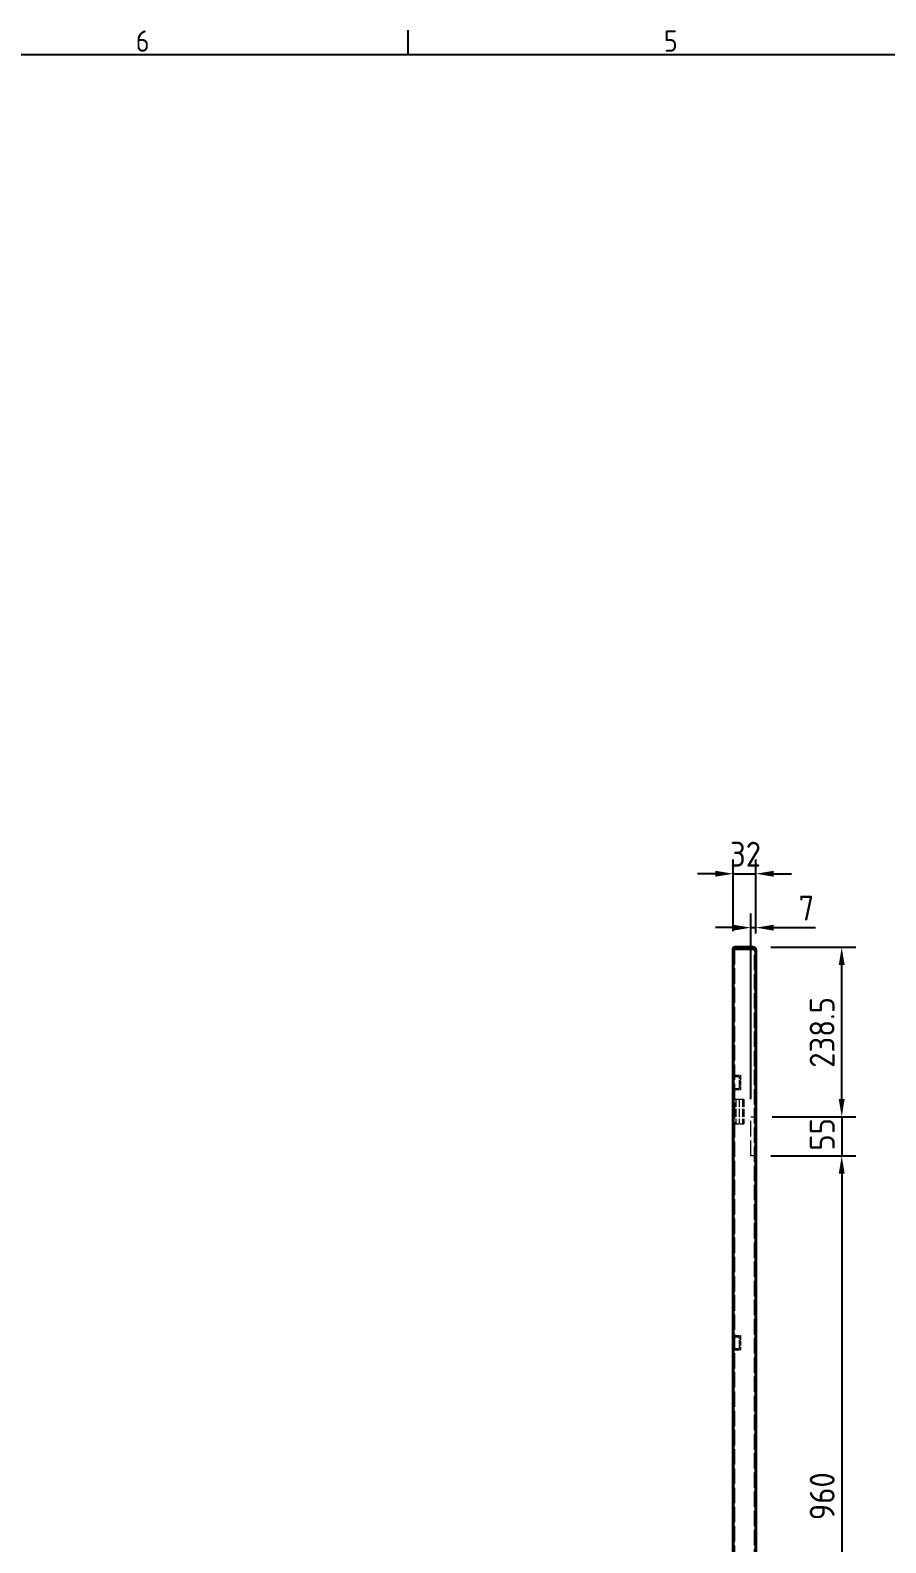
# Model space of a CAD drawing. Header units: millimetres. Extents: x 0 to 51860, y 0 to 5940.
# Drawn here: x 27305 to 28508, y 2007 to 4134 of the extents above; entities that cross this region are included whole.
import ezdxf

# ---------------------------------------------------------------- set-up
doc = ezdxf.new("R2010")
doc.units = ezdxf.units.MM
doc.header["$LTSCALE"] = 10
doc.linetypes.add('DASHED', pattern=[0.2067, 0.1654, -0.0413])
for name, color, linetype, lineweight in [('가려진 것(ISO)', 2, 'DASHED', 18), ('가시적인 것(ISO)', 3, 'Continuous', 40), ('경계(ISO)', 7, 'Continuous', 25), ('치수(ISO)', 2, 'Continuous', 25)]:
    doc.layers.add(name, color=color, linetype=linetype, lineweight=lineweight)
doc.styles.add('문자 텍스트_PSTEK_POSCO', font='isocp.shx')
doc.styles.add('치수 텍스트_PSTEK_POSCO', font='isocp.shx')
doc.dimstyles.new('치수_PSTEK_POSCO', dxfattribs={"dimscale": 10, "dimtxt": 3.5, "dimasz": 2.5, "dimexe": 2, "dimexo": 2.5, "dimgap": 1, "dimtad": 1, "dimrnd": 1e-08, "dimdsep": 46, "dimtxsty": '치수 텍스트_PSTEK_POSCO', "dimcen": 0.09, "dimdle": 10, "dimclrd": 7, "dimclre": 7, "dimclrt": 2, "dimadec": 1, "dimazin": 2, "dimtfac": 1, "dimtmove": 0, "dimatfit": 3, "dimfxl": 0, "dimtolj": 1, "dimlwd": -1, "dimlwe": -1, "dimarcsym": 0})

# ---------------------------------------------------------------- blocks, each defined once
blk = doc.blocks.new('*D208')
at = {"layer": 'Defpoints', "color": 0}
for p in [(28321, 2844.3), (28445.7, 2844.3), (28325, 2605.8)]:
    blk.add_point(p, dxfattribs=at)
at = {"layer": '치수(ISO)', "color": 7}
for p, q in [((28346, 2844.3), (28465.7, 2844.3)), ((28445.7, 2630.8), (28445.7, 2819.3)), ((28350, 2605.8), (28465.7, 2605.8))]:
    blk.add_line(p, q, dxfattribs=at)
for points in [[(28441.5, 2819.3), (28449.8, 2819.3), (28445.7, 2844.3)], [(28441.5, 2630.8), (28449.8, 2630.8), (28445.7, 2605.8)]]:
    blk.add_solid(points, dxfattribs=at)
at = {"layer": '치수(ISO)', "color": 2, "insert": (28418.1, 2674.8), "char_height": 35, "attachment_point": 4, "rotation": 90, "style": '치수 텍스트_PSTEK_POSCO'}
blk.add_mtext('\\A1;238.5', dxfattribs=at)
blk = doc.blocks.new('*D209')
at = {"layer": 'Defpoints', "color": 0}
for p in [(28325, 2947.7), (28293, 2841.8), (28325, 2838.8)]:
    blk.add_point(p, dxfattribs=at)
at = {"layer": '치수(ISO)', "color": 7}
for p, q in [((28293, 2866.8), (28293, 2967.7)), ((28325, 2863.8), (28325, 2967.7)), ((28268, 2947.7), (28243, 2947.7)), ((28293, 2947.7), (28325, 2947.7)), ((28350, 2947.7), (28375, 2947.7))]:
    blk.add_line(p, q, dxfattribs=at)
for points in [[(28268, 2951.9), (28268, 2943.5), (28293, 2947.7)], [(28350, 2951.9), (28350, 2943.5), (28325, 2947.7)]]:
    blk.add_solid(points, dxfattribs=at)
at = {"layer": '치수(ISO)', "color": 2, "insert": (28288.6, 2975.2), "char_height": 35, "attachment_point": 4, "style": '치수 텍스트_PSTEK_POSCO'}
blk.add_mtext('\\A1;32', dxfattribs=at)
blk = doc.blocks.new('*D210')
at = {"layer": 'Defpoints', "color": 0}
for p in [(28325, 2871.9), (28325, 2838.8), (28318, 2605.8)]:
    blk.add_point(p, dxfattribs=at)
at = {"layer": '치수(ISO)', "color": 7}
for p, q in [((28293, 2871.9), (28268, 2871.9)), ((28318, 2630.8), (28318, 2891.9)), ((28318, 2871.9), (28325, 2871.9)), ((28325, 2863.8), (28325, 2891.9)), ((28350, 2871.9), (28409, 2871.9))]:
    blk.add_line(p, q, dxfattribs=at)
for points in [[(28293, 2876), (28293, 2867.7), (28318, 2871.9)], [(28350, 2876), (28350, 2867.7), (28325, 2871.9)]]:
    blk.add_solid(points, dxfattribs=at)
at = {"layer": '치수(ISO)', "color": 2, "insert": (28385, 2899.4), "char_height": 35, "attachment_point": 4, "style": '치수 텍스트_PSTEK_POSCO'}
blk.add_mtext('\\A1;7', dxfattribs=at)
blk = doc.blocks.new('*D250')
at = {"layer": 'Defpoints', "color": 0}
for p in [(28323, 2605.8), (28321, 2550.8), (28445.7, 2550.8)]:
    blk.add_point(p, dxfattribs=at)
at = {"layer": '치수(ISO)', "color": 7}
for p, q in [((28445.7, 2630.8), (28445.7, 2655.8)), ((28348, 2605.8), (28465.7, 2605.8)), ((28445.7, 2605.8), (28445.7, 2550.8)), ((28346, 2550.8), (28465.7, 2550.8)), ((28445.7, 2525.8), (28445.7, 2500.8))]:
    blk.add_line(p, q, dxfattribs=at)
for points in [[(28441.5, 2630.8), (28449.8, 2630.8), (28445.7, 2605.8)], [(28441.5, 2525.8), (28449.8, 2525.8), (28445.7, 2550.8)]]:
    blk.add_solid(points, dxfattribs=at)
at = {"layer": '치수(ISO)', "color": 2, "insert": (28418.2, 2558.3), "char_height": 35, "attachment_point": 4, "rotation": 90, "style": '치수 텍스트_PSTEK_POSCO'}
blk.add_mtext('\\A1;55', dxfattribs=at)
blk = doc.blocks.new('*D251')
at = {"layer": 'Defpoints', "color": 0}
for p in [(28325, 2550.8), (28325, 1590.8), (28445.7, 1590.8)]:
    blk.add_point(p, dxfattribs=at)
at = {"layer": '치수(ISO)', "color": 7}
for p, q in [((28350, 2550.8), (28465.7, 2550.8)), ((28445.7, 2525.8), (28445.7, 1615.8)), ((28350, 1590.8), (28465.7, 1590.8))]:
    blk.add_line(p, q, dxfattribs=at)
for points in [[(28441.5, 2525.8), (28449.8, 2525.8), (28445.7, 2550.8)], [(28441.5, 1615.8), (28449.8, 1615.8), (28445.7, 1590.8)]]:
    blk.add_solid(points, dxfattribs=at)
at = {"layer": '치수(ISO)', "color": 2, "insert": (28418.2, 2038.5), "char_height": 35, "attachment_point": 4, "rotation": 90, "style": '치수 텍스트_PSTEK_POSCO'}
blk.add_mtext('\\A1;960', dxfattribs=at)

msp = doc.modelspace()

# ---------------------------------------------------------------- linework, layer by layer
at = {"layer": '가려진 것(ISO)', "ltscale": 13.087873}
msp.add_line((28294.9507, 2841.7516), (28294.9507, 1299.7516), dxfattribs=at)
at = {"layer": '가려진 것(ISO)', "ltscale": 0.380839}
for p, q in [((28322.9507, 2840.2516), (28322.9507, 2838.8374)), ((28322.9507, 2832.2516), (28324.9507, 2832.2516)), ((28322.9507, 2830.8374), (28324.9507, 2830.8374)), ((28292.9507, 2614.7516), (28294.9507, 2614.7516)), ((28292.9507, 2614.5016), (28294.9507, 2614.5016)), ((28292.9507, 2607.0016), (28294.9507, 2607.0016)), ((28292.9507, 2602.7516), (28294.9507, 2602.7516)), ((28292.9507, 2599.7516), (28294.9507, 2599.7516)), ((28322.9507, 2605.7516), (28324.9507, 2605.7516)), ((28324.9507, 2550.7516), (28322.9507, 2550.7516)), ((28292.9507, 2516.7516), (28294.9507, 2516.7516)), ((28292.9507, 2509.5016), (28294.9507, 2509.5016)), ((28292.9507, 2502.0016), (28294.9507, 2502.0016)), ((28292.9507, 2501.7516), (28294.9507, 2501.7516)), ((28292.9507, 2242.7516), (28294.9507, 2242.7516)), ((28292.9507, 2242.5016), (28294.9507, 2242.5016)), ((28292.9507, 2235.0016), (28294.9507, 2235.0016)), ((28292.9507, 2230.7516), (28294.9507, 2230.7516)), ((28292.9507, 2227.7516), (28294.9507, 2227.7516)), ((28292.9507, 2144.7516), (28294.9507, 2144.7516)), ((28292.9507, 2137.5016), (28294.9507, 2137.5016)), ((28292.9507, 2130.0016), (28294.9507, 2130.0016)), ((28292.9507, 2129.7516), (28294.9507, 2129.7516))]:
    msp.add_line(p, q, dxfattribs=at)
at = {"layer": '가려진 것(ISO)', "ltscale": 0.024383}
for p, q in [((28322.9507, 2840.2516), (28323.0793, 2840.2516)), ((28322.9507, 2838.8374), (28323.0793, 2838.8374))]:
    msp.add_line(p, q, dxfattribs=at)
at = {"layer": '가려진 것(ISO)', "ltscale": 13.038403}
msp.add_line((28322.9507, 1302.6658), (28322.9507, 2838.8374), dxfattribs=at)
at = {"layer": '가려진 것(ISO)', "ltscale": 0.194292}
msp.add_line((28323.0793, 2840.2516), (28324.0999, 2840.2516), dxfattribs=at)
at = {"layer": '가려진 것(ISO)', "ltscale": 0.356356}
msp.add_line((28323.0793, 2838.8374), (28324.9507, 2838.8374), dxfattribs=at)
at = {"layer": '가려진 것(ISO)', "ltscale": 0.53863}
for p, q in [((28294.9507, 2732.0016), (28292.9507, 2734.0016)), ((28294.9507, 2719.5016), (28292.9507, 2717.5016)), ((28294.9507, 2082.0016), (28292.9507, 2084.0016)), ((28294.9507, 2069.5016), (28292.9507, 2067.5016))]:
    msp.add_line(p, q, dxfattribs=at)
at = {"layer": '가려진 것(ISO)', "ltscale": 1.637939}
for p, q in [((28294.9507, 2664.2516), (28303.5507, 2664.2516)), ((28294.9507, 2644.2516), (28303.5507, 2644.2516)), ((28294.9507, 2298.2516), (28303.5507, 2298.2516)), ((28294.9507, 2278.2516), (28303.5507, 2278.2516))]:
    msp.add_line(p, q, dxfattribs=at)
at = {"layer": '가려진 것(ISO)', "ltscale": 1.333188}
for p, q in [((28294.9507, 2662.6516), (28301.9507, 2662.6516)), ((28294.9507, 2645.8516), (28301.9507, 2645.8516)), ((28294.9507, 2296.6516), (28301.9507, 2296.6516)), ((28294.9507, 2279.8516), (28301.9507, 2279.8516))]:
    msp.add_line(p, q, dxfattribs=at)
at = {"layer": '가려진 것(ISO)', "ltscale": 3.19979}
for p, q in [((28301.9507, 2645.8516), (28301.9507, 2662.6516)), ((28301.9507, 2279.8516), (28301.9507, 2296.6516))]:
    msp.add_line(p, q, dxfattribs=at)
at = {"layer": '가려진 것(ISO)', "ltscale": 3.809293}
for p, q in [((28303.5507, 2664.2516), (28303.5507, 2644.2516)), ((28303.5507, 2298.2516), (28303.5507, 2278.2516))]:
    msp.add_line(p, q, dxfattribs=at)
at = {"layer": '가려진 것(ISO)', "ltscale": 0.304651}
for p, q in [((28303.5507, 2656.2516), (28301.9507, 2656.2516)), ((28301.9507, 2655.8726), (28303.5507, 2655.8726)), ((28301.9507, 2652.6306), (28303.5507, 2652.6306)), ((28301.9507, 2652.2516), (28303.5507, 2652.2516)), ((28303.5507, 2290.2516), (28301.9507, 2290.2516)), ((28301.9507, 2289.8726), (28303.5507, 2289.8726)), ((28301.9507, 2286.6306), (28303.5507, 2286.6306)), ((28301.9507, 2286.2516), (28303.5507, 2286.2516))]:
    msp.add_line(p, q, dxfattribs=at)
at = {"layer": '가려진 것(ISO)', "ltscale": 3.889358}
for p, q in [((28294.9507, 2630.7516), (28307.9507, 2630.7516)), ((28294.9507, 2595.7516), (28307.9507, 2595.7516))]:
    msp.add_line(p, q, dxfattribs=at)
at = {"layer": '가려진 것(ISO)', "ltscale": 6.666338}
for p, q in [((28296.9507, 2630.7516), (28296.9507, 2595.7516)), ((28301.4507, 2630.7516), (28301.4507, 2595.7516)), ((28305.9507, 2630.7516), (28305.9507, 2595.7516)), ((28307.9507, 2630.7516), (28307.9507, 2595.7516))]:
    msp.add_line(p, q, dxfattribs=at)
at = {"layer": '가려진 것(ISO)', "ltscale": 13.304306}
msp.add_line((28317.9507, 2550.7516), (28317.9507, 2605.7516), dxfattribs=at)
at = {"layer": '가려진 것(ISO)', "ltscale": 0.571309}
for p, q in [((28317.9507, 2605.7516), (28320.9507, 2605.7516)), ((28320.9507, 2550.7516), (28317.9507, 2550.7516))]:
    msp.add_line(p, q, dxfattribs=at)
at = {"layer": '가려진 것(ISO)', "ltscale": 0.598278}
for p, q in [((28320.9507, 2605.7516), (28322.9507, 2605.7516)), ((28322.9507, 2550.7516), (28320.9507, 2550.7516))]:
    msp.add_line(p, q, dxfattribs=at)
at = {"layer": '가려진 것(ISO)', "ltscale": 0.872975}
msp.add_open_spline([(28320.9507, 2842.1809), (28321.7357, 2841.3455), (28322.4971, 2840.51), (28322.798, 2839.6746), (28322.8985, 2839.3955), (28322.9507, 2839.1164), (28322.9507, 2838.8374)], degree=3, knots=[0, 0, 0, 0, 1.177453067, 1.177453067, 1.177453067, 1.570796327, 1.570796327, 1.570796327, 1.570796327], dxfattribs=at)
at = {"layer": '가려진 것(ISO)', "ltscale": 0.279657}
msp.add_open_spline([(28322.7023, 2841.2148), (28322.738, 2841.1513), (28322.77, 2841.0857), (28322.798, 2841.0181), (28322.8985, 2840.7759), (28322.9507, 2840.5138), (28322.9507, 2840.2516)], degree=3, knots=[1.0678056692, 1.0678056692, 1.0678056692, 1.0678056692, 1.1774530672, 1.1774530672, 1.1774530672, 1.5707963268, 1.5707963268, 1.5707963268, 1.5707963268], dxfattribs=at)
at = {"layer": '가시적인 것(ISO)'}
for p, q in [((28292.9507, 1299.7516), (28292.9507, 2841.7516)), ((28295.4507, 2841.7516), (28292.9507, 2841.7516)), ((28320.9507, 2844.2516), (28295.4507, 2844.2516)), ((28295.4507, 2842.2516), (28295.4507, 2844.2516)), ((28295.4507, 2842.2516), (28320.9507, 2842.2516)), ((28295.4507, 2842.1809), (28320.9507, 2842.1809)), ((28295.4507, 2841.7516), (28295.4507, 2842.1809)), ((28320.9507, 2842.2516), (28320.9507, 2844.2516)), ((28324.0999, 2840.2516), (28324.9507, 2840.2516)), ((28324.9507, 2838.8374), (28324.9507, 2840.2516)), ((28324.9507, 2838.8374), (28324.9507, 1302.6658))]:
    msp.add_line(p, q, dxfattribs=at)
for radius in [2.5, 0.5]:
    msp.add_arc((28295.4507, 2841.7516), radius, 90, 180, dxfattribs=at)
for points in [[(28324.9507, 2840.2516), (28324.9507, 2841.5717), (28324.2489, 2842.8717), (28323.1451, 2843.5959), (28322.4978, 2844.0207), (28321.725, 2844.2516), (28320.9507, 2844.2516)], [(28320.9507, 2842.1809), (28322.2709, 2841.4784), (28323.5708, 2840.7759), (28324.2951, 2840.0734), (28324.7198, 2839.6614), (28324.9507, 2839.2494), (28324.9507, 2838.8374)]]:
    msp.add_open_spline(points, degree=3, knots=[0, 0, 0, 0, 0.990116063, 0.990116063, 0.990116063, 1.570796327, 1.570796327, 1.570796327, 1.570796327], dxfattribs=at)
msp.add_open_spline([(28320.9507, 2842.2516), (28321.6626, 2842.2516), (28322.3551, 2841.8334), (28322.7023, 2841.2148)], degree=3, dxfattribs=at)
at = {"layer": '경계(ISO)'}
msp.add_line((27835.8637, 4100), (27835.8637, 4134), dxfattribs=at)
at = {"layer": '경계(ISO)', "flags": 128}
msp.add_lwpolyline([(25708.3637, 100), (25708.3637, 4100), (31448.3639, 4100), (31448.3639, 100), (25708.3637, 100)], dxfattribs=at)

# ---------------------------------------------------------------- texts
at = {"layer": '경계(ISO)', "color": 2, "char_height": 30, "attachment_point": 7, "style": '문자 텍스트_PSTEK_POSCO'}
for s, insert in [('6', (27452.9391, 4103.7139)), ('5', (28195.4391, 4103.7139))]:
    msp.add_mtext(s, dxfattribs=dict(at, insert=insert))

# ---------------------------------------------------------------- dimensions: what is measured, and where the dimension line sits
at = {"layer": '치수(ISO)', "color": 7}
dim = msp.add_linear_dim(base=(28324.9507, 2947.6964), p1=(28292.9507, 2841.7516), p2=(28324.9507, 2838.8374), dimstyle='치수_PSTEK_POSCO', override={"dimdec": 2, "dimtp": 0, "dimtm": 0, "dimtdec": 2, "dimtofl": 1, "dimatfit": 1}, dxfattribs=at)
dim.commit()
dim.dimension.update_dxf_attribs({"geometry": '*D209', "text_midpoint": (28308.9507, 2947.6964), "dimtype": 160})
for base, p1, p2, angle, override, picture, middle in [((28324.9507, 2871.8503), (28317.9507, 2605.7516), (28324.9507, 2838.8374), 180, {"dimdec": 2, "dimtp": 0, "dimtm": 0, "dimtdec": 2, "dimtofl": 1, "dimatfit": 1}, '*D210', (28391.9507, 2871.8503)), ((28445.6507, 2844.2516), (28324.9507, 2605.7516), (28320.9507, 2844.2516), 90, {"dimdec": 2, "dimtp": 0, "dimtm": 0, "dimtdec": 2, "dimtofl": 0, "dimatfit": 1}, '*D208', (28445.6507, 2725.0016)), ((28445.6507, 2550.7516), (28322.9507, 2605.7516), (28320.9507, 2550.7516), 90, {"dimdec": 2, "dimtp": 0, "dimtm": 0, "dimtdec": 2, "dimtofl": 1, "dimatfit": 1}, '*D250', (28445.6507, 2578.2516)), ((28445.6507, 1590.7516), (28324.9507, 2550.7516), (28324.9507, 1590.7516), 270, {"dimdec": 2, "dimtp": 0, "dimtm": 0, "dimtdec": 2, "dimtofl": 0, "dimatfit": 1}, '*D251', (28445.6507, 2070.7516))]:
    dim = msp.add_linear_dim(base=base, p1=p1, p2=p2, angle=angle, dimstyle='치수_PSTEK_POSCO', override=override, dxfattribs=at)
    dim.commit()
    dim.dimension.update_dxf_attribs({"geometry": picture, "text_midpoint": middle, "dimtype": 160})

doc.saveas('drawing.dxf')
